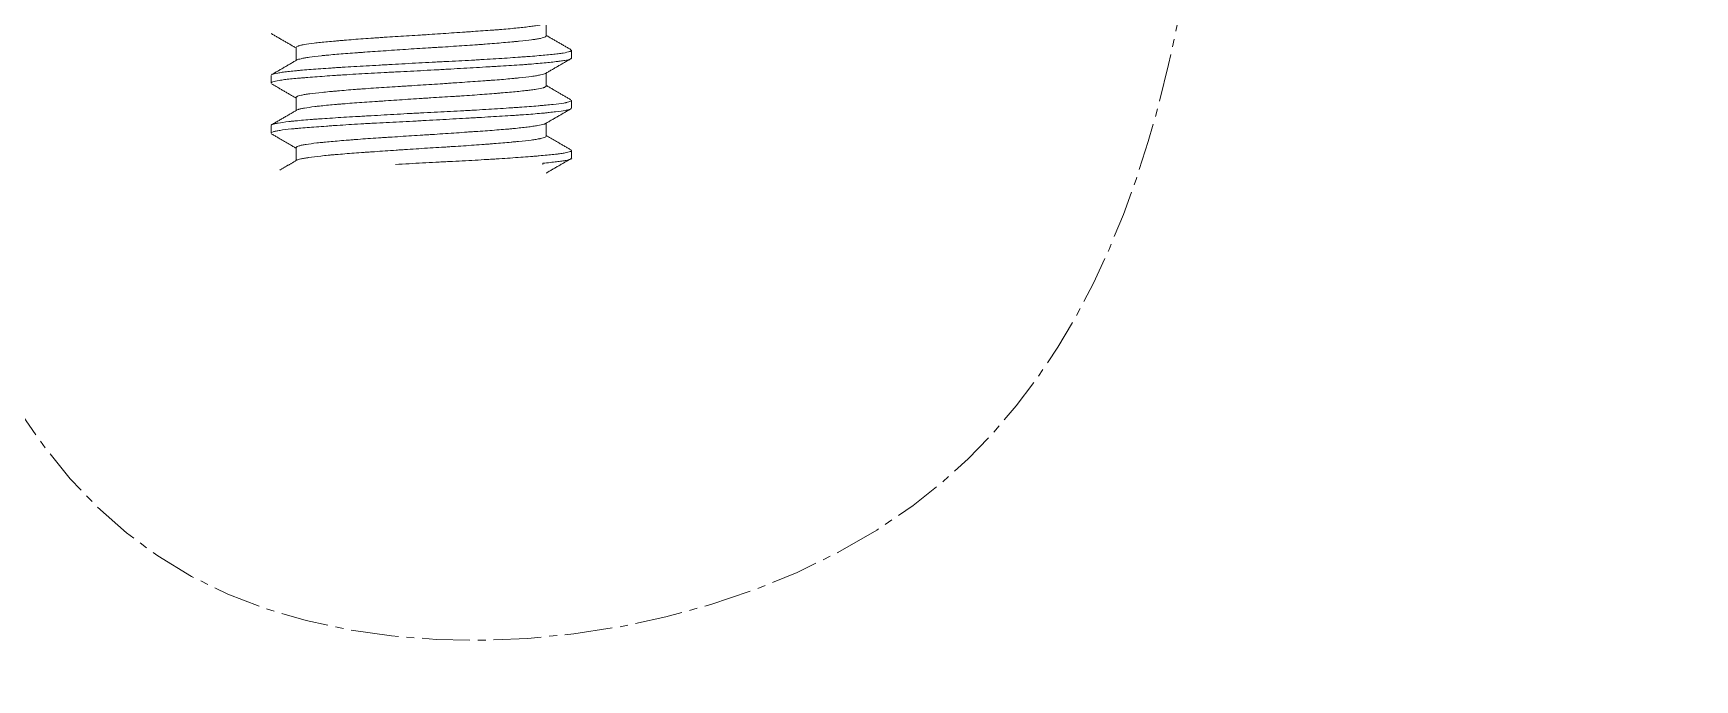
# Model space of a CAD drawing. Header units: millimetres. Extents: x 4812 to 5406, y -1197 to -777.
# Drawn here: x 5133.38 to 5166.57, y -1153.8 to -1140.9 of the extents above; entities that cross this region are included whole.
import ezdxf

# ---------------------------------------------------------------- set-up
doc = ezdxf.new("R2010")
doc.units = ezdxf.units.MM
doc.header["$LTSCALE"] = 0.1
doc.linetypes.add('CENTER2', pattern=[28.575, 19.05, -3.175, 3.175, -3.175])
doc.linetypes.add('CENTERX2', pattern=[101.6, 63.5, -12.7, 12.7, -12.7])
doc.layers.get('0').update_dxf_attribs({"lineweight": 13})
doc.layers.add('CENTER', color=1, linetype='CENTERX2', lineweight=15)

msp = doc.modelspace()

# ---------------------------------------------------------------- linework, layer by layer
at = {"color": 7, "linetype": 'Continuous', "lineweight": 18}
for p, q in [((5143.629, -1140.948), (5143.629, -1140.69)), ((5138.629, -1141.181), (5138.629, -1141.44)), ((5144.129, -1141.392), (5144.129, -1141.237)), ((5138.129, -1141.737), (5138.129, -1141.893)), ((5143.629, -1141.949), (5143.629, -1141.69)), ((5138.629, -1142.181), (5138.629, -1142.44)), ((5144.129, -1142.392), (5144.129, -1142.237)), ((5138.129, -1142.738), (5138.129, -1142.892)), ((5143.629, -1142.948), (5143.629, -1142.69)), ((5138.629, -1143.181), (5138.629, -1143.44)), ((5143.557, -1143.492), (5143.557, -1143.515)), ((5144.129, -1143.393), (5144.129, -1143.237))]:
    msp.add_line(p, q, dxfattribs=at)
for points, knots in [([(5143.614, -1140.699), (5143.61, -1140.701), (5143.607, -1140.703), (5143.597, -1140.707), (5143.591, -1140.709), (5143.576, -1140.714), (5143.568, -1140.716), (5143.524, -1140.727), (5143.475, -1140.737), (5143.383, -1140.751), (5143.349, -1140.756), (5143.294, -1140.763), (5143.275, -1140.766), (5143.235, -1140.771), (5143.214, -1140.773), (5143.107, -1140.786), (5143.011, -1140.796), (5142.852, -1140.81), (5142.796, -1140.815), (5142.723, -1140.821), (5142.708, -1140.822), (5142.679, -1140.825), (5142.634, -1140.828), (5142.588, -1140.832), (5142.433, -1140.843), (5142.302, -1140.852), (5142.13, -1140.864), (5142.077, -1140.868), (5142.024, -1140.872), (5141.989, -1140.874), (5141.971, -1140.875), (5141.881, -1140.881), (5141.808, -1140.886), (5141.589, -1140.901), (5141.44, -1140.911), (5141.251, -1140.924), (5141.213, -1140.926), (5141.156, -1140.93), (5141.137, -1140.931), (5141.098, -1140.934), (5141.079, -1140.935), (5140.985, -1140.941), (5140.909, -1140.945), (5140.685, -1140.959), (5140.537, -1140.968), (5140.356, -1140.98), (5140.319, -1140.983), (5140.248, -1140.987), (5140.212, -1140.99), (5140.107, -1140.997), (5140.039, -1141.002), (5139.839, -1141.016), (5139.712, -1141.026), (5139.561, -1141.039), (5139.532, -1141.041), (5139.474, -1141.046), (5139.446, -1141.049), (5139.363, -1141.056), (5139.311, -1141.061), (5139.211, -1141.07), (5139.163, -1141.075), (5139.096, -1141.082), (5139.074, -1141.084), (5139.032, -1141.089), (5139.011, -1141.091), (5138.912, -1141.103), (5138.846, -1141.112), (5138.766, -1141.127), (5138.742, -1141.132), (5138.712, -1141.139), (5138.702, -1141.142), (5138.685, -1141.147), (5138.677, -1141.149), (5138.643, -1141.162), (5138.63, -1141.172), (5138.629, -1141.181)], [0, 0, 0, 0, 0.011277, 0.011277, 0.026272, 0.026272, 0.041267, 0.041267, 0.101248, 0.101248, 0.131238, 0.131238, 0.146233, 0.146233, 0.161229, 0.161229, 0.22121, 0.22121, 0.2512, 0.2512, 0.258698, 0.258698, 0.266195, 0.28119, 0.28119, 0.341171, 0.341171, 0.356166, 0.363664, 0.363664, 0.371162, 0.371162, 0.401152, 0.401152, 0.461133, 0.461133, 0.476128, 0.476128, 0.483626, 0.483626, 0.491123, 0.491123, 0.521114, 0.521114, 0.581095, 0.581095, 0.59609, 0.59609, 0.611085, 0.611085, 0.641076, 0.641076, 0.701056, 0.701056, 0.716052, 0.716052, 0.731047, 0.731047, 0.761037, 0.761037, 0.791028, 0.791028, 0.806023, 0.806023, 0.821018, 0.821018, 0.880999, 0.880999, 0.910989, 0.910989, 0.925985, 0.925985, 0.94098, 0.94098, 1, 1, 1, 1]), ([(5138.647, -1141.429), (5138.663, -1141.421), (5138.69, -1141.413), (5138.74, -1141.402), (5138.757, -1141.398), (5138.776, -1141.395), (5138.789, -1141.392), (5138.796, -1141.391), (5138.831, -1141.385), (5138.862, -1141.38), (5138.965, -1141.366), (5139.045, -1141.356), (5139.159, -1141.343), (5139.183, -1141.341), (5139.22, -1141.337), (5139.232, -1141.336), (5139.257, -1141.333), (5139.27, -1141.332), (5139.334, -1141.326), (5139.388, -1141.321), (5139.556, -1141.307), (5139.676, -1141.297), (5139.838, -1141.286), (5139.871, -1141.283), (5139.938, -1141.279), (5139.971, -1141.276), (5140.073, -1141.269), (5140.142, -1141.264), (5140.353, -1141.25), (5140.499, -1141.24), (5140.724, -1141.225), (5140.8, -1141.219), (5140.951, -1141.209), (5141.026, -1141.204), (5141.177, -1141.195), (5141.253, -1141.19), (5141.366, -1141.183), (5141.404, -1141.181), (5141.48, -1141.176), (5141.518, -1141.174), (5141.706, -1141.162), (5141.852, -1141.153), (5142.065, -1141.139), (5142.135, -1141.134), (5142.238, -1141.127), (5142.273, -1141.124), (5142.34, -1141.119), (5142.373, -1141.117), (5142.537, -1141.104), (5142.659, -1141.094), (5142.83, -1141.079), (5142.885, -1141.074), (5142.951, -1141.068), (5142.964, -1141.067), (5142.99, -1141.065), (5143.028, -1141.061), (5143.065, -1141.058), (5143.183, -1141.046), (5143.265, -1141.037), (5143.354, -1141.025), (5143.38, -1141.021), (5143.404, -1141.018), (5143.42, -1141.015), (5143.427, -1141.014), (5143.464, -1141.008), (5143.49, -1141.003), (5143.559, -1140.988), (5143.591, -1140.978), (5143.615, -1140.966), (5143.618, -1140.963), (5143.624, -1140.958), (5143.627, -1140.956), (5143.629, -1140.951), (5143.629, -1140.949), (5143.629, -1140.947)], [0, 0, 0, 0, 0.054913, 0.054913, 0.069966, 0.077493, 0.077493, 0.085019, 0.085019, 0.115125, 0.115125, 0.175337, 0.175337, 0.19039, 0.19039, 0.197917, 0.197917, 0.205443, 0.205443, 0.235549, 0.235549, 0.295761, 0.295761, 0.310814, 0.310814, 0.325867, 0.325867, 0.355973, 0.355973, 0.416185, 0.416185, 0.446291, 0.446291, 0.476397, 0.476397, 0.506503, 0.506503, 0.521556, 0.521556, 0.536609, 0.536609, 0.596821, 0.596821, 0.626926, 0.626926, 0.641979, 0.641979, 0.657032, 0.657032, 0.717244, 0.717244, 0.74735, 0.74735, 0.754877, 0.754877, 0.762403, 0.777456, 0.777456, 0.837668, 0.837668, 0.852721, 0.860248, 0.860248, 0.867774, 0.867774, 0.89788, 0.89788, 0.958092, 0.958092, 0.973145, 0.973145, 0.988198, 0.988198, 1, 1, 1, 1]), ([(5144.129, -1141.393), (5144.129, -1141.395), (5144.129, -1141.396), (5144.127, -1141.4), (5144.124, -1141.402), (5144.119, -1141.406), (5144.117, -1141.407), (5144.113, -1141.409), (5144.11, -1141.41), (5144.086, -1141.421), (5144.049, -1141.429), (5143.971, -1141.443), (5143.941, -1141.448), (5143.898, -1141.454), (5143.889, -1141.455), (5143.871, -1141.457), (5143.862, -1141.458), (5143.834, -1141.462), (5143.814, -1141.465), (5143.711, -1141.477), (5143.615, -1141.487), (5143.452, -1141.501), (5143.394, -1141.506), (5143.317, -1141.512), (5143.302, -1141.514), (5143.27, -1141.516), (5143.223, -1141.52), (5143.174, -1141.523), (5143.008, -1141.535), (5142.866, -1141.544), (5142.676, -1141.555), (5142.618, -1141.558), (5142.559, -1141.562), (5142.519, -1141.564), (5142.499, -1141.565), (5142.398, -1141.571), (5142.316, -1141.576), (5142.067, -1141.59), (5141.896, -1141.6), (5141.676, -1141.613), (5141.632, -1141.615), (5141.543, -1141.62), (5141.498, -1141.623), (5141.364, -1141.63), (5141.274, -1141.635), (5141.007, -1141.65), (5140.829, -1141.659), (5140.607, -1141.67), (5140.563, -1141.672), (5140.474, -1141.677), (5140.43, -1141.679), (5140.3, -1141.686), (5140.214, -1141.69), (5139.962, -1141.704), (5139.8, -1141.714), (5139.604, -1141.726), (5139.565, -1141.729), (5139.489, -1141.733), (5139.452, -1141.736), (5139.341, -1141.743), (5139.2, -1141.753), (5139.068, -1141.763), (5138.942, -1141.773), (5138.881, -1141.777), (5138.795, -1141.784), (5138.767, -1141.786), (5138.712, -1141.791), (5138.686, -1141.793), (5138.61, -1141.8), (5138.515, -1141.809), (5138.434, -1141.818), (5138.379, -1141.825), (5138.361, -1141.828), (5138.327, -1141.833), (5138.312, -1141.835), (5138.237, -1141.847), (5138.194, -1141.857), (5138.152, -1141.872), (5138.142, -1141.877), (5138.133, -1141.884), (5138.131, -1141.887), (5138.129, -1141.891), (5138.129, -1141.892), (5138.129, -1141.893)], [0, 0, 0, 0, 0.009352, 0.009352, 0.023609, 0.023609, 0.030737, 0.030737, 0.037865, 0.037865, 0.094891, 0.094891, 0.123403, 0.123403, 0.130532, 0.130532, 0.13766, 0.13766, 0.151916, 0.151916, 0.208942, 0.208942, 0.237455, 0.237455, 0.244583, 0.244583, 0.251711, 0.265967, 0.265967, 0.322993, 0.322993, 0.337249, 0.344377, 0.344377, 0.351506, 0.351506, 0.380018, 0.380018, 0.437044, 0.437044, 0.4513, 0.4513, 0.465557, 0.465557, 0.494069, 0.494069, 0.551095, 0.551095, 0.565351, 0.565351, 0.579608, 0.579608, 0.60812, 0.60812, 0.665146, 0.665146, 0.679402, 0.679402, 0.693659, 0.693659, 0.722171, 0.750684, 0.750684, 0.779197, 0.779197, 0.793453, 0.793453, 0.80771, 0.80771, 0.836222, 0.864735, 0.864735, 0.878992, 0.878992, 0.893248, 0.893248, 0.950274, 0.950274, 0.978786, 0.978786, 0.993043, 0.993043, 1, 1, 1, 1]), ([(5138.146, -1141.72), (5138.147, -1141.719), (5138.149, -1141.719), (5138.173, -1141.709), (5138.21, -1141.7), (5138.277, -1141.688), (5138.291, -1141.686), (5138.322, -1141.681), (5138.338, -1141.679), (5138.389, -1141.672), (5138.464, -1141.662), (5138.553, -1141.653), (5138.626, -1141.645), (5138.663, -1141.641), (5138.703, -1141.638), (5138.73, -1141.635), (5138.743, -1141.634), (5138.812, -1141.628), (5138.87, -1141.623), (5138.992, -1141.613), (5139.055, -1141.608), (5139.188, -1141.599), (5139.257, -1141.595), (5139.365, -1141.588), (5139.401, -1141.585), (5139.457, -1141.582), (5139.476, -1141.581), (5139.514, -1141.579), (5139.533, -1141.577), (5139.705, -1141.567), (5139.865, -1141.558), (5140.114, -1141.544), (5140.199, -1141.539), (5140.307, -1141.533), (5140.328, -1141.531), (5140.372, -1141.529), (5140.394, -1141.528), (5140.46, -1141.524), (5140.503, -1141.521), (5140.723, -1141.509), (5140.901, -1141.499), (5141.169, -1141.484), (5141.258, -1141.48), (5141.371, -1141.474), (5141.394, -1141.473), (5141.439, -1141.471), (5141.506, -1141.467), (5141.572, -1141.464), (5141.793, -1141.452), (5141.966, -1141.444), (5142.177, -1141.432), (5142.24, -1141.428), (5142.302, -1141.425), (5142.343, -1141.422), (5142.364, -1141.421), (5142.467, -1141.415), (5142.546, -1141.41), (5142.779, -1141.396), (5142.925, -1141.386), (5143.096, -1141.373), (5143.13, -1141.371), (5143.18, -1141.367), (5143.196, -1141.366), (5143.229, -1141.364), (5143.309, -1141.358), (5143.384, -1141.352), (5143.555, -1141.338), (5143.656, -1141.329), (5143.766, -1141.318), (5143.787, -1141.315), (5143.828, -1141.311), (5143.847, -1141.308), (5143.903, -1141.301), (5143.935, -1141.296), (5144.023, -1141.282), (5144.066, -1141.272), (5144.101, -1141.259), (5144.106, -1141.257), (5144.116, -1141.252), (5144.12, -1141.249), (5144.127, -1141.243), (5144.129, -1141.24), (5144.129, -1141.236)], [0, 0, 0, 0, 0.005188, 0.005188, 0.064151, 0.064151, 0.078891, 0.078891, 0.093632, 0.093632, 0.123113, 0.152594, 0.152594, 0.167335, 0.174705, 0.174705, 0.182075, 0.182075, 0.211556, 0.211556, 0.241037, 0.241037, 0.270518, 0.270518, 0.285259, 0.285259, 0.292629, 0.292629, 0.3, 0.3, 0.358962, 0.358962, 0.388443, 0.388443, 0.395813, 0.395813, 0.403183, 0.403183, 0.417924, 0.417924, 0.476886, 0.476886, 0.506367, 0.506367, 0.513738, 0.513738, 0.521108, 0.535848, 0.535848, 0.594811, 0.594811, 0.609551, 0.616921, 0.616921, 0.624292, 0.624292, 0.653773, 0.653773, 0.712735, 0.712735, 0.727476, 0.727476, 0.734846, 0.734846, 0.742216, 0.771697, 0.771697, 0.83066, 0.83066, 0.8454, 0.8454, 0.860141, 0.860141, 0.889622, 0.889622, 0.948584, 0.948584, 0.963325, 0.963325, 0.978065, 0.978065, 1, 1, 1, 1]), ([(5143.615, -1141.699), (5143.613, -1141.699), (5143.611, -1141.7), (5143.591, -1141.71), (5143.558, -1141.719), (5143.501, -1141.731), (5143.489, -1141.734), (5143.463, -1141.738), (5143.449, -1141.741), (5143.405, -1141.748), (5143.372, -1141.753), (5143.266, -1141.767), (5143.184, -1141.777), (5143.066, -1141.79), (5143.041, -1141.792), (5142.992, -1141.797), (5142.966, -1141.8), (5142.888, -1141.807), (5142.834, -1141.812), (5142.72, -1141.821), (5142.662, -1141.826), (5142.57, -1141.833), (5142.523, -1141.836), (5142.475, -1141.84), (5142.443, -1141.842), (5142.427, -1141.843), (5142.279, -1141.854), (5142.143, -1141.863), (5141.932, -1141.878), (5141.86, -1141.883), (5141.75, -1141.89), (5141.713, -1141.893), (5141.658, -1141.897), (5141.639, -1141.898), (5141.602, -1141.9), (5141.583, -1141.902), (5141.415, -1141.913), (5141.264, -1141.923), (5141.038, -1141.937), (5140.944, -1141.943), (5140.849, -1141.949), (5140.812, -1141.952), (5140.793, -1141.953), (5140.736, -1141.956), (5140.699, -1141.958), (5140.513, -1141.97), (5140.368, -1141.979), (5140.157, -1141.993), (5140.087, -1141.998), (5140.002, -1142.004), (5139.985, -1142.006), (5139.951, -1142.008), (5139.901, -1142.012), (5139.852, -1142.015), (5139.691, -1142.028), (5139.57, -1142.038), (5139.43, -1142.05), (5139.402, -1142.053), (5139.348, -1142.058), (5139.321, -1142.06), (5139.244, -1142.067), (5139.195, -1142.072), (5139.057, -1142.086), (5138.976, -1142.095), (5138.889, -1142.107), (5138.873, -1142.109), (5138.841, -1142.114), (5138.826, -1142.116), (5138.783, -1142.124), (5138.758, -1142.128), (5138.693, -1142.143), (5138.662, -1142.153), (5138.641, -1142.166), (5138.637, -1142.168), (5138.632, -1142.173), (5138.63, -1142.176), (5138.629, -1142.179), (5138.629, -1142.18), (5138.629, -1142.181)], [0, 0, 0, 0, 0.005746, 0.005746, 0.065612, 0.065612, 0.080579, 0.080579, 0.095545, 0.095545, 0.125478, 0.125478, 0.185344, 0.185344, 0.20031, 0.20031, 0.215277, 0.215277, 0.24521, 0.24521, 0.275143, 0.275143, 0.290109, 0.297592, 0.297592, 0.305075, 0.305075, 0.364941, 0.364941, 0.394874, 0.394874, 0.409841, 0.409841, 0.417324, 0.417324, 0.424807, 0.424807, 0.484673, 0.484673, 0.514606, 0.522089, 0.522089, 0.529572, 0.529572, 0.544539, 0.544539, 0.604405, 0.604405, 0.634337, 0.634337, 0.641821, 0.641821, 0.649304, 0.66427, 0.66427, 0.724136, 0.724136, 0.739103, 0.739103, 0.754069, 0.754069, 0.784002, 0.784002, 0.843868, 0.843868, 0.858834, 0.858834, 0.873801, 0.873801, 0.903734, 0.903734, 0.963599, 0.963599, 0.978566, 0.978566, 0.993532, 0.993532, 1, 1, 1, 1]), ([(5138.641, -1142.433), (5138.648, -1142.428), (5138.659, -1142.423), (5138.677, -1142.418), (5138.681, -1142.416), (5138.689, -1142.414), (5138.693, -1142.413), (5138.707, -1142.409), (5138.716, -1142.407), (5138.748, -1142.4), (5138.772, -1142.395), (5138.855, -1142.381), (5138.922, -1142.371), (5139.013, -1142.36), (5139.023, -1142.359), (5139.044, -1142.356), (5139.075, -1142.352), (5139.109, -1142.349), (5139.177, -1142.341), (5139.225, -1142.336), (5139.327, -1142.326), (5139.38, -1142.321), (5139.464, -1142.314), (5139.492, -1142.312), (5139.551, -1142.307), (5139.581, -1142.305), (5139.733, -1142.293), (5139.861, -1142.284), (5140.063, -1142.27), (5140.132, -1142.265), (5140.238, -1142.258), (5140.274, -1142.255), (5140.346, -1142.25), (5140.383, -1142.248), (5140.565, -1142.235), (5140.713, -1142.225), (5140.939, -1142.21), (5141.015, -1142.205), (5141.13, -1142.198), (5141.168, -1142.195), (5141.244, -1142.191), (5141.282, -1142.188), (5141.472, -1142.176), (5141.621, -1142.167), (5141.804, -1142.156), (5141.841, -1142.153), (5141.913, -1142.149), (5141.95, -1142.146), (5142.058, -1142.139), (5142.128, -1142.134), (5142.333, -1142.12), (5142.464, -1142.11), (5142.618, -1142.097), (5142.648, -1142.095), (5142.693, -1142.091), (5142.708, -1142.09), (5142.738, -1142.087), (5142.752, -1142.086), (5142.824, -1142.08), (5142.879, -1142.075), (5143.037, -1142.061), (5143.131, -1142.051), (5143.226, -1142.041), (5143.236, -1142.04), (5143.257, -1142.037), (5143.267, -1142.036), (5143.296, -1142.033), (5143.315, -1142.03), (5143.369, -1142.023), (5143.401, -1142.018), (5143.49, -1142.004), (5143.536, -1141.994), (5143.578, -1141.981), (5143.585, -1141.979), (5143.598, -1141.974), (5143.604, -1141.971), (5143.618, -1141.964), (5143.625, -1141.959), (5143.629, -1141.952), (5143.629, -1141.949), (5143.629, -1141.947)], [0, 0, 0, 0, 0.030116, 0.030116, 0.037585, 0.037585, 0.045054, 0.045054, 0.059992, 0.059992, 0.089867, 0.089867, 0.149619, 0.149619, 0.157088, 0.157088, 0.164557, 0.179495, 0.179495, 0.20937, 0.20937, 0.239246, 0.239246, 0.254184, 0.254184, 0.269122, 0.269122, 0.328873, 0.328873, 0.358749, 0.358749, 0.373687, 0.373687, 0.388625, 0.388625, 0.448376, 0.448376, 0.478252, 0.478252, 0.49319, 0.49319, 0.508128, 0.508128, 0.567879, 0.567879, 0.582817, 0.582817, 0.597755, 0.597755, 0.62763, 0.62763, 0.687382, 0.687382, 0.70232, 0.70232, 0.709789, 0.709789, 0.717258, 0.717258, 0.747133, 0.747133, 0.806885, 0.806885, 0.814354, 0.814354, 0.821823, 0.821823, 0.836761, 0.836761, 0.866636, 0.866636, 0.926388, 0.926388, 0.941326, 0.941326, 0.956263, 0.956263, 0.986139, 0.986139, 1, 1, 1, 1]), ([(5144.12, -1142.405), (5144.118, -1142.407), (5144.107, -1142.412), (5144.09, -1142.418), (5144.064, -1142.425), (5144.055, -1142.427), (5144.033, -1142.432), (5144.022, -1142.434), (5143.959, -1142.446), (5143.894, -1142.455), (5143.774, -1142.469), (5143.731, -1142.474), (5143.672, -1142.48), (5143.66, -1142.482), (5143.635, -1142.484), (5143.598, -1142.488), (5143.559, -1142.492), (5143.478, -1142.499), (5143.422, -1142.504), (5143.303, -1142.514), (5143.24, -1142.518), (5143.142, -1142.525), (5143.092, -1142.529), (5143.04, -1142.532), (5143.005, -1142.535), (5142.987, -1142.536), (5142.898, -1142.542), (5142.825, -1142.546), (5142.599, -1142.56), (5142.441, -1142.569), (5142.234, -1142.581), (5142.192, -1142.583), (5142.129, -1142.587), (5142.107, -1142.588), (5142.064, -1142.591), (5141.957, -1142.597), (5141.849, -1142.603), (5141.588, -1142.618), (5141.411, -1142.628), (5141.208, -1142.639), (5141.186, -1142.64), (5141.141, -1142.642), (5141.118, -1142.644), (5141.05, -1142.647), (5141.005, -1142.65), (5140.871, -1142.656), (5140.782, -1142.661), (5140.518, -1142.674), (5140.344, -1142.683), (5140.151, -1142.694), (5140.13, -1142.695), (5140.088, -1142.697), (5140.024, -1142.701), (5139.962, -1142.704), (5139.839, -1142.712), (5139.679, -1142.721), (5139.527, -1142.731), (5139.416, -1142.738), (5139.361, -1142.742), (5139.307, -1142.746), (5139.271, -1142.748), (5139.254, -1142.75), (5139.166, -1142.756), (5139.099, -1142.761), (5138.971, -1142.77), (5138.91, -1142.775), (5138.794, -1142.784), (5138.739, -1142.789), (5138.661, -1142.795), (5138.636, -1142.798), (5138.587, -1142.802), (5138.563, -1142.805), (5138.449, -1142.816), (5138.373, -1142.825), (5138.281, -1142.84), (5138.254, -1142.845), (5138.219, -1142.852), (5138.209, -1142.855), (5138.189, -1142.86), (5138.181, -1142.862), (5138.144, -1142.874), (5138.13, -1142.884), (5138.129, -1142.893)], [0, 0, 0, 0, 0.008426, 0.037687, 0.037687, 0.052317, 0.052317, 0.066947, 0.066947, 0.125467, 0.125467, 0.154728, 0.154728, 0.162043, 0.162043, 0.169358, 0.183988, 0.183988, 0.213248, 0.213248, 0.242509, 0.242509, 0.257139, 0.264454, 0.264454, 0.271769, 0.271769, 0.301029, 0.301029, 0.35955, 0.35955, 0.37418, 0.37418, 0.381495, 0.381495, 0.38881, 0.41807, 0.41807, 0.476591, 0.476591, 0.483906, 0.483906, 0.491221, 0.491221, 0.505851, 0.505851, 0.535111, 0.535111, 0.593632, 0.593632, 0.600947, 0.600947, 0.608262, 0.622892, 0.622892, 0.652153, 0.681413, 0.681413, 0.696043, 0.703358, 0.703358, 0.710673, 0.710673, 0.739933, 0.739933, 0.769194, 0.769194, 0.798454, 0.798454, 0.813084, 0.813084, 0.827714, 0.827714, 0.886235, 0.886235, 0.915495, 0.915495, 0.930125, 0.930125, 0.944755, 0.944755, 1, 1, 1, 1]), ([(5138.139, -1142.724), (5138.143, -1142.721), (5138.149, -1142.719), (5138.159, -1142.715), (5138.162, -1142.714), (5138.169, -1142.711), (5138.173, -1142.71), (5138.185, -1142.707), (5138.194, -1142.705), (5138.224, -1142.698), (5138.247, -1142.693), (5138.33, -1142.68), (5138.399, -1142.67), (5138.495, -1142.659), (5138.506, -1142.658), (5138.528, -1142.655), (5138.562, -1142.652), (5138.598, -1142.648), (5138.672, -1142.641), (5138.777, -1142.631), (5138.894, -1142.621), (5138.986, -1142.614), (5139.018, -1142.611), (5139.083, -1142.606), (5139.116, -1142.604), (5139.286, -1142.593), (5139.43, -1142.584), (5139.659, -1142.57), (5139.738, -1142.565), (5139.859, -1142.558), (5139.9, -1142.556), (5139.982, -1142.551), (5140.024, -1142.549), (5140.235, -1142.537), (5140.407, -1142.527), (5140.67, -1142.512), (5140.759, -1142.507), (5140.893, -1142.499), (5140.938, -1142.497), (5141.028, -1142.492), (5141.073, -1142.49), (5141.298, -1142.478), (5141.476, -1142.469), (5141.739, -1142.455), (5141.827, -1142.451), (5141.957, -1142.444), (5142.001, -1142.441), (5142.087, -1142.437), (5142.129, -1142.435), (5142.339, -1142.423), (5142.5, -1142.413), (5142.731, -1142.399), (5142.806, -1142.394), (5142.917, -1142.386), (5142.953, -1142.384), (5143.023, -1142.379), (5143.058, -1142.376), (5143.159, -1142.369), (5143.224, -1142.364), (5143.348, -1142.355), (5143.407, -1142.35), (5143.491, -1142.343), (5143.519, -1142.341), (5143.572, -1142.336), (5143.598, -1142.334), (5143.673, -1142.327), (5143.72, -1142.323), (5143.848, -1142.309), (5143.919, -1142.299), (5143.99, -1142.287), (5144.003, -1142.285), (5144.022, -1142.281), (5144.028, -1142.28), (5144.039, -1142.277), (5144.066, -1142.271), (5144.103, -1142.26), (5144.12, -1142.25), (5144.128, -1142.242), (5144.129, -1142.239), (5144.129, -1142.236)], [0, 0, 0, 0, 0.016854, 0.016854, 0.024169, 0.024169, 0.031484, 0.031484, 0.046114, 0.046114, 0.075374, 0.075374, 0.133895, 0.133895, 0.14121, 0.14121, 0.148525, 0.163155, 0.163155, 0.192415, 0.221676, 0.221676, 0.236306, 0.236306, 0.250936, 0.250936, 0.309456, 0.309456, 0.338717, 0.338717, 0.353347, 0.353347, 0.367977, 0.367977, 0.426498, 0.426498, 0.455758, 0.455758, 0.470388, 0.470388, 0.485018, 0.485018, 0.543539, 0.543539, 0.572799, 0.572799, 0.587429, 0.587429, 0.602059, 0.602059, 0.66058, 0.66058, 0.68984, 0.68984, 0.70447, 0.70447, 0.719101, 0.719101, 0.748361, 0.748361, 0.777621, 0.777621, 0.792251, 0.792251, 0.806881, 0.806881, 0.836142, 0.836142, 0.894662, 0.894662, 0.909292, 0.909292, 0.916607, 0.916607, 0.923923, 0.953183, 0.982443, 0.982443, 1, 1, 1, 1]), ([(5143.617, -1142.697), (5143.617, -1142.697), (5143.616, -1142.698), (5143.612, -1142.7), (5143.607, -1142.703), (5143.596, -1142.707), (5143.589, -1142.71), (5143.552, -1142.721), (5143.51, -1142.73), (5143.427, -1142.745), (5143.396, -1142.749), (5143.344, -1142.757), (5143.326, -1142.759), (5143.289, -1142.764), (5143.27, -1142.767), (5143.169, -1142.779), (5143.078, -1142.789), (5142.951, -1142.801), (5142.925, -1142.804), (5142.872, -1142.809), (5142.844, -1142.811), (5142.76, -1142.818), (5142.701, -1142.823), (5142.521, -1142.837), (5142.393, -1142.846), (5142.224, -1142.858), (5142.19, -1142.86), (5142.121, -1142.865), (5142.085, -1142.867), (5141.979, -1142.875), (5141.908, -1142.88), (5141.691, -1142.894), (5141.543, -1142.904), (5141.374, -1142.916), (5141.355, -1142.917), (5141.317, -1142.92), (5141.298, -1142.921), (5141.241, -1142.925), (5141.203, -1142.927), (5141.089, -1142.934), (5141.014, -1142.939), (5140.788, -1142.953), (5140.639, -1142.962), (5140.474, -1142.973), (5140.455, -1142.974), (5140.419, -1142.976), (5140.364, -1142.98), (5140.31, -1142.983), (5140.204, -1142.99), (5140.064, -1143), (5139.931, -1143.009), (5139.833, -1143.017), (5139.785, -1143.021), (5139.737, -1143.024), (5139.706, -1143.027), (5139.69, -1143.028), (5139.551, -1143.04), (5139.437, -1143.049), (5139.28, -1143.064), (5139.23, -1143.068), (5139.158, -1143.075), (5139.135, -1143.078), (5139.09, -1143.082), (5139.068, -1143.085), (5138.963, -1143.096), (5138.891, -1143.106), (5138.802, -1143.12), (5138.776, -1143.125), (5138.74, -1143.132), (5138.729, -1143.135), (5138.709, -1143.14), (5138.7, -1143.142), (5138.658, -1143.155), (5138.638, -1143.165), (5138.63, -1143.177), (5138.629, -1143.179), (5138.629, -1143.182)], [0, 0, 0, 0, 0.002144, 0.002144, 0.017053, 0.017053, 0.031963, 0.031963, 0.0916, 0.0916, 0.121418, 0.121418, 0.136328, 0.136328, 0.151237, 0.151237, 0.210874, 0.210874, 0.225783, 0.225783, 0.240693, 0.240693, 0.270511, 0.270511, 0.330149, 0.330149, 0.345058, 0.345058, 0.359967, 0.359967, 0.389786, 0.389786, 0.449423, 0.449423, 0.456878, 0.456878, 0.464332, 0.464332, 0.479242, 0.479242, 0.50906, 0.50906, 0.568697, 0.568697, 0.576152, 0.576152, 0.583607, 0.598516, 0.598516, 0.628335, 0.658153, 0.658153, 0.673063, 0.680517, 0.680517, 0.687972, 0.687972, 0.747609, 0.747609, 0.777428, 0.777428, 0.792337, 0.792337, 0.807246, 0.807246, 0.866883, 0.866883, 0.896702, 0.896702, 0.911611, 0.911611, 0.926521, 0.926521, 0.986158, 0.986158, 1, 1, 1, 1]), ([(5138.648, -1143.429), (5138.664, -1143.421), (5138.689, -1143.413), (5138.744, -1143.401), (5138.768, -1143.396), (5138.809, -1143.389), (5138.824, -1143.386), (5138.847, -1143.383), (5138.855, -1143.382), (5138.871, -1143.379), (5138.879, -1143.378), (5138.955, -1143.367), (5139.034, -1143.357), (5139.17, -1143.342), (5139.218, -1143.337), (5139.294, -1143.329), (5139.321, -1143.327), (5139.374, -1143.322), (5139.402, -1143.32), (5139.541, -1143.308), (5139.661, -1143.299), (5139.853, -1143.285), (5139.919, -1143.28), (5140.021, -1143.273), (5140.056, -1143.27), (5140.125, -1143.266), (5140.16, -1143.263), (5140.336, -1143.251), (5140.48, -1143.241), (5140.666, -1143.228), (5140.704, -1143.226), (5140.779, -1143.221), (5140.817, -1143.218), (5140.931, -1143.211), (5141.007, -1143.206), (5141.234, -1143.191), (5141.385, -1143.182), (5141.573, -1143.17), (5141.61, -1143.168), (5141.685, -1143.163), (5141.722, -1143.161), (5141.833, -1143.154), (5141.905, -1143.149), (5142.119, -1143.135), (5142.256, -1143.125), (5142.421, -1143.113), (5142.454, -1143.11), (5142.518, -1143.105), (5142.549, -1143.103), (5142.642, -1143.095), (5142.702, -1143.09), (5142.816, -1143.08), (5142.871, -1143.076), (5142.95, -1143.068), (5142.989, -1143.065), (5143.027, -1143.061), (5143.051, -1143.059), (5143.064, -1143.058), (5143.172, -1143.047), (5143.255, -1143.038), (5143.363, -1143.024), (5143.396, -1143.019), (5143.441, -1143.012), (5143.456, -1143.009), (5143.476, -1143.006), (5143.482, -1143.004), (5143.495, -1143.002), (5143.501, -1143.001), (5143.554, -1142.99), (5143.587, -1142.98), (5143.617, -1142.964), (5143.624, -1142.959), (5143.628, -1142.952), (5143.629, -1142.95), (5143.629, -1142.947)], [0, 0, 0, 0, 0.050677, 0.050677, 0.080841, 0.080841, 0.095923, 0.095923, 0.103464, 0.103464, 0.111005, 0.111005, 0.171333, 0.171333, 0.201497, 0.201497, 0.216579, 0.216579, 0.231661, 0.231661, 0.29199, 0.29199, 0.322154, 0.322154, 0.337236, 0.337236, 0.352318, 0.352318, 0.412646, 0.412646, 0.427728, 0.427728, 0.44281, 0.44281, 0.472974, 0.472974, 0.533303, 0.533303, 0.548385, 0.548385, 0.563467, 0.563467, 0.593631, 0.593631, 0.653959, 0.653959, 0.669041, 0.669041, 0.684123, 0.684123, 0.714288, 0.714288, 0.744452, 0.744452, 0.759534, 0.767075, 0.767075, 0.774616, 0.774616, 0.834944, 0.834944, 0.865108, 0.865108, 0.88019, 0.88019, 0.887731, 0.887731, 0.895272, 0.895272, 0.955601, 0.955601, 0.985765, 0.985765, 1, 1, 1, 1]), ([(5140.619, -1143.515), (5140.797, -1143.505), (5140.975, -1143.495), (5141.243, -1143.481), (5141.332, -1143.476), (5141.466, -1143.469), (5141.511, -1143.467), (5141.578, -1143.463), (5141.6, -1143.462), (5141.645, -1143.46), (5141.667, -1143.459), (5141.866, -1143.449), (5142.038, -1143.44), (5142.288, -1143.426), (5142.37, -1143.421), (5142.471, -1143.415), (5142.491, -1143.414), (5142.531, -1143.411), (5142.551, -1143.41), (5142.61, -1143.406), (5142.649, -1143.404), (5142.841, -1143.392), (5142.984, -1143.382), (5143.185, -1143.367), (5143.249, -1143.362), (5143.327, -1143.356), (5143.342, -1143.355), (5143.372, -1143.353), (5143.417, -1143.349), (5143.46, -1143.346), (5143.598, -1143.334), (5143.696, -1143.325), (5143.8, -1143.314), (5143.831, -1143.31), (5143.859, -1143.307), (5143.877, -1143.304), (5143.886, -1143.303), (5143.93, -1143.297), (5143.961, -1143.292), (5144.042, -1143.278), (5144.081, -1143.268), (5144.11, -1143.255), (5144.115, -1143.253), (5144.122, -1143.248), (5144.125, -1143.245), (5144.128, -1143.241), (5144.129, -1143.238), (5144.129, -1143.236)], [0, 0, 0, 0, 0.102796, 0.102796, 0.154194, 0.154194, 0.179893, 0.179893, 0.192743, 0.192743, 0.205592, 0.205592, 0.308388, 0.308388, 0.359786, 0.359786, 0.372636, 0.372636, 0.385485, 0.385485, 0.411184, 0.411184, 0.51398, 0.51398, 0.565378, 0.565378, 0.578228, 0.578228, 0.591077, 0.616776, 0.616776, 0.719572, 0.719572, 0.745271, 0.758121, 0.758121, 0.770971, 0.770971, 0.822369, 0.822369, 0.925165, 0.925165, 0.950864, 0.950864, 0.976563, 0.976563, 1, 1, 1, 1]), ([(5144.129, -1143.392), (5144.129, -1143.393), (5144.129, -1143.393), (5144.129, -1143.395), (5144.128, -1143.398), (5144.124, -1143.402), (5144.121, -1143.405), (5144.101, -1143.416), (5144.069, -1143.425), (5144.01, -1143.436), (5143.997, -1143.439), (5143.969, -1143.443), (5143.954, -1143.446), (5143.907, -1143.453), (5143.872, -1143.457), (5143.755, -1143.472), (5143.663, -1143.482), (5143.557, -1143.492)], [0, 0, 0, 0, 0.005684, 0.005684, 0.076707, 0.076707, 0.147729, 0.147729, 0.431819, 0.431819, 0.502842, 0.502842, 0.573865, 0.573865, 0.71591, 0.71591, 1, 1, 1, 1])]:
    msp.add_open_spline(points, degree=3, knots=knots, dxfattribs=at)
for points in [[(5138.131, -1140.901), (5138.38, -1141.045), (5138.629, -1141.19)], [(5144.127, -1141.228), (5143.878, -1141.084), (5143.629, -1140.94)], [(5138.652, -1141.426), (5138.395, -1141.576), (5138.138, -1141.725)], [(5143.608, -1141.702), (5143.866, -1141.552), (5144.124, -1141.403)], [(5138.138, -1141.905), (5138.384, -1142.047), (5138.629, -1142.19)], [(5144.122, -1142.226), (5143.876, -1142.083), (5143.629, -1141.94)], [(5138.646, -1142.43), (5138.388, -1142.579), (5138.131, -1142.729)], [(5143.612, -1142.7), (5143.87, -1142.55), (5144.127, -1142.401)], [(5138.133, -1142.902), (5138.381, -1143.046), (5138.629, -1143.19)], [(5144.125, -1143.227), (5143.877, -1143.083), (5143.629, -1142.939)], [(5138.653, -1143.426), (5138.479, -1143.527), (5138.304, -1143.628)], [(5143.624, -1143.689), (5143.88, -1143.541), (5144.136, -1143.392)]]:
    msp.add_open_spline(points, degree=2, dxfattribs=at)
at = {"layer": 'CENTER', "color": 1, "linetype": 'CENTER2', "ltscale": 0.5}
msp.add_spline([(5180.355, -1125.729, 0), (5175.549, -1109.163, 0), (5163.569, -1105.989, 0), (5150.958, -1150.321, 0), (5137.264, -1152.093, 0), (5130.031, -1125.07, 0), (5130.092, -1114.515)], degree=3, dxfattribs=at)

doc.saveas('drawing.dxf')
